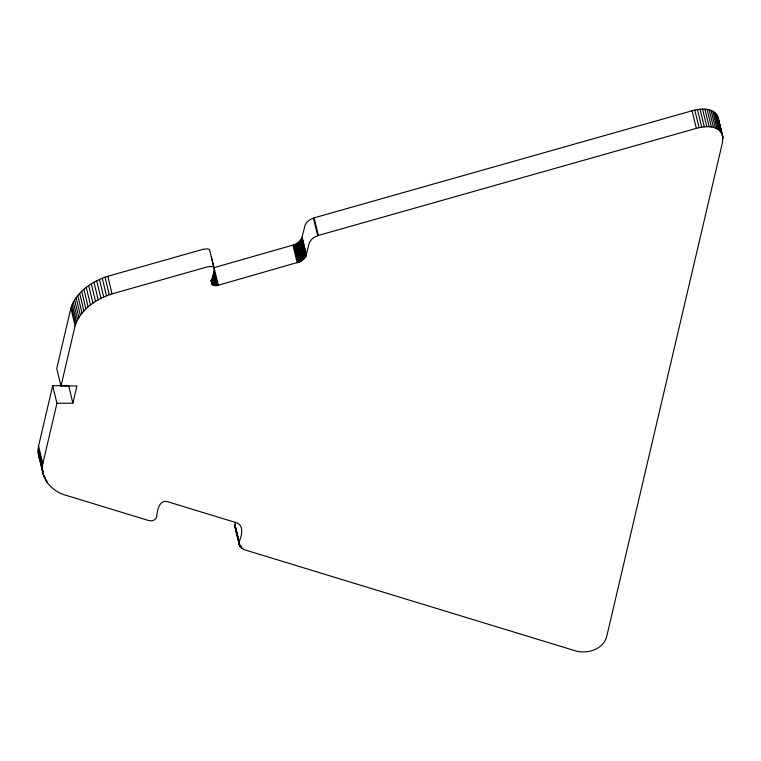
<?xml version="1.0" encoding="UTF-8"?>
<svg xmlns="http://www.w3.org/2000/svg" width="761" height="761" viewBox="0 0 761 761"><rect width="100%" height="100%" fill="white"/><g stroke="black" fill="none" stroke-linecap="round" stroke-linejoin="round"><path stroke-width="1.14" d="M214.079 267.634L295.049 244.509L298.93 242.027L301.575 238.868L305.037 225.313L306.616 222.65A14.136 9.579 -13.6 0 1 309.993 219.739L314.122 217.846L692.072 110.783C700.396 108.471 712.467 107.244 717.556 115.948L722.817 136.761L722.493 142.402L606.878 635.825C603.625 649.846 586.379 654.774 574.003 650.408L244.11 549.651L240.999 547.616L239.249 544.648L234.873 526.526L235.434 522.227M39.562 458.636L38.107 452.253L38.564 446.022L52.699 385.732L68.633 385.58L72.894 403.168L56.951 403.311L42.825 463.611C39.743 477.956 51.796 491.206 64.932 494.973L148.471 520.476C151.572 521.57 155.881 520.343 156.69 516.833C157.213 510.612 159.144 498.893 168.152 501.88L235.786 522.522C244.766 524.995 241.551 535.849 239.173 542.022L239.249 544.648M721.808 133.527C716.719 124.823 704.648 126.06 696.325 128.371L318.374 235.434L314.255 237.318A14.174 9.617 -13.6 0 0 311.344 239.715L309.289 242.902L305.836 256.457L303.744 259.111L299.996 261.765L218.331 285.223C215.734 286.374 210.797 285.461 211.786 281.713L214.564 269.736L213.822 267.339A4.404 2.987 -13.6 0 0 212.214 266.474L207.934 266.721L112.048 293.879C96.381 298.854 80.324 309.442 75.111 325.794L60.985 386.084L76.928 385.941L72.894 403.168M218.331 285.223L209.57 249.751A4.404 2.987 -13.6 0 0 207.962 248.885L203.682 249.132L107.796 276.291C92.119 281.275 76.071 291.863 70.859 308.205L56.733 368.505L60.985 386.084M236.338 529.58L234.873 526.526M717.556 115.948L722.817 136.761M722.95 138.55L718.175 117.498M716.7 114.531L720.962 132.11M715.625 113.256L719.877 130.844M714.322 112.143L718.574 129.722M712.8 111.192L717.062 128.771M711.088 110.412L715.35 128M709.195 109.812L713.447 127.391M707.121 109.394L711.383 126.973M704.895 109.156L709.157 126.745M702.536 109.108L706.788 126.697M700.053 109.251L704.306 126.84M697.466 109.574L701.718 127.163M694.803 110.088L699.055 127.677M692.072 110.783L696.325 128.371M314.122 217.846L318.374 235.434M313.427 218.065L317.679 235.653M302.193 237.308L306.455 254.897M302.05 237.822L306.303 255.401M301.841 238.345L306.093 255.924M301.575 238.868L305.836 256.457M301.261 239.411L305.513 256.99M300.89 239.943L305.142 257.532M300.471 240.476L304.723 258.065M299.996 241.009L304.248 258.597M299.482 241.522L303.744 259.111M298.93 242.027L303.192 259.606M298.35 242.502L302.602 260.091M297.732 242.968L301.984 260.547M297.085 243.396L301.337 260.985M296.419 243.805L300.681 261.394M295.744 244.176L299.996 261.765M295.049 244.509L299.301 262.098M294.355 244.814L298.607 262.393M293.651 245.071L297.912 262.659M292.966 245.289L297.218 262.868M211.292 257.037L214.478 270.222M214.193 271.106L217.646 285.394M213.527 271.23L216.98 285.518M213.413 273.513L216.333 285.603M213.051 274.645L215.715 285.641M212.728 275.729L215.125 285.622M212.709 277.87L214.564 285.565M212.186 277.765L214.05 285.461M211.977 278.716L213.575 285.308M211.815 279.62L213.147 285.118M211.701 280.486L212.766 284.88M211.377 280.2L212.443 284.604M211.111 279.886L212.167 284.281M211.139 280.476L211.958 283.929M211.178 280.923L211.805 283.539M241.389 546.236L241.922 548.434M234.921 524.434L239.173 542.022M234.826 524.947L240.238 546.693M234.788 525.461L239.915 546.198M234.807 525.994L239.648 545.694M107.796 276.291L112.048 293.879M105.028 277.166L109.28 294.745M102.24 278.193L106.492 295.782M99.444 279.392L103.705 296.98M96.676 280.742L100.937 298.322M93.955 282.226L98.207 299.815M91.301 283.843L95.553 301.423M88.723 285.575L92.975 303.163M86.259 287.411L90.511 304.999M83.91 289.342L88.162 306.93M81.703 291.349L85.955 308.937M79.658 293.413L83.91 311.002M77.784 295.525L82.036 313.104M76.09 297.656L80.343 315.244M74.607 299.805L78.859 317.394M73.332 301.955L77.584 319.544M72.276 304.077L76.528 321.665M71.448 306.169L75.7 323.758M70.859 308.205L75.111 325.794M52.699 385.732L56.951 403.311M38.564 446.022L42.825 463.611M46.535 480.115L47.068 482.312M38.202 448.058L42.454 465.646M44.994 477.042L45.793 480.334M38.05 450.141L42.302 467.73M42.045 467.311L43.643 473.903M44.176 476.101L44.709 478.298M38.107 452.253L43.815 476.215M38.383 454.384L43.12 474.103"/></g></svg>
